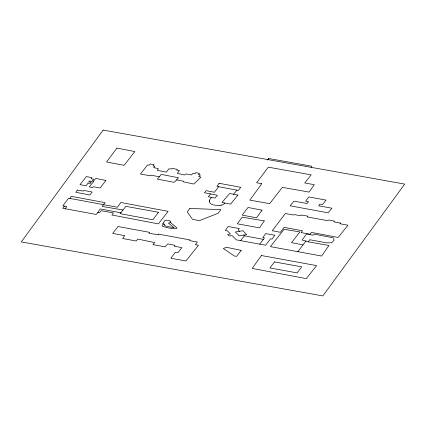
<?xml version="1.0" encoding="UTF-8"?>
<svg xmlns="http://www.w3.org/2000/svg" width="426" height="426" viewBox="0 0 426 426"><rect width="100%" height="100%" fill="white"/><g stroke="black" fill="none" stroke-linecap="round" stroke-linejoin="round"><path stroke-width="0.64" d="M211.461 197.382A34.474 15.325 2.7 0 0 209.661 199.996C207.979 203.026 212.191 204.943 214.656 205.098A7.753 3.445 2.7 0 0 215.343 205.231A8.493 3.775 2.7 0 0 220.082 205.295M268.684 159.734L268.742 158.499L311.587 166.199L311.528 167.434M163.536 223.922L162.514 225.013A2.551 1.134 2.7 0 0 162.242 225.279L162.141 225.599A3.051 1.358 2.7 0 0 162.343 226.11L164.558 226.941A9.404 4.18 2.7 0 1 166.523 227.489C169.617 228.203 172.903 228.815 176.066 228.645A3.355 1.491 2.7 0 0 176.944 227.841L170.192 222.345M209.576 200.177L209.533 200.273A14.985 6.662 2.7 0 0 209.262 201.333M65.135 208.719L66.807 206.519L62.888 205.811L68.522 198.191L69.939 198.425L71.153 196.29L105.068 202.664L102.203 206.44L123.002 209.997M305.644 241.398L308.248 241.846L309.691 239.737L326.486 242.825L331.7 242.772L334.138 240.088L333.095 237.799L313.893 234.098L313.009 235.163L306.544 233.98L302.023 240.072L306.038 240.876L297.87 251.675M64.369 206.093L62.681 208.266L96.329 214.475L100.222 208.942L120.862 212.782M210.487 193.921L208.33 196.785L214.96 198.047L217.409 195.278L204.437 192.733L206.184 190.635L214.4 192.27L218.73 186.726M267.571 160.054L268.742 158.499M259.727 244.151L264.466 237.905L262.837 237.607L265.654 233.602L274.866 235.258L272.001 239.087L270.526 238.826L265.579 245.227L236.308 239.849L232.138 235.594L229.353 236.025L227.638 234.438L230.386 233.938L227.473 230.919L225.322 230.503L228.064 226.525L239.327 228.554L238.278 229.918L239.518 231.27L243.001 230.748L246.606 234.614L239.183 235.754L235.365 232.01L239.518 231.27M240.642 240.647L244.402 235.812L263.348 239.369M159.361 176.785L161.262 174.388L178.547 177.791L174.154 182.339L157.359 179.112L159.361 176.785L151.001 175.187L150.543 175.842L140.458 174.032L147.572 164.926L149.201 165.224L150.138 163.962L154.09 164.628L153.019 165.922L154.718 166.236L153.642 167.53L158.429 168.717L157.247 170.315L166.38 172.12L168.946 168.76L171.071 169.079L171.992 168.329L177.307 169.362L176.652 170.107L179.394 170.629L177.28 173.339L184.708 174.98L186.098 173.92L191.349 174.937L192.962 173.339L194.751 173.792L195.939 172.615L199.48 173.393L198.34 174.495L200.348 174.948L198.66 176.582L200.955 177.067L193.766 184.048L183.265 181.801L183.611 181.258L176.524 179.884M233.517 194.245L236.989 190.166M221.456 205.108L220.109 205.327M97.767 212.505L99.567 212.814L101.26 210.716L113.508 212.936L111.841 214.992L158.376 223.895L168.105 211.349L120.862 202.494L117.411 207.238L69.939 198.425M308.248 241.846L328.952 245.461L321.662 256.047L270.425 246.633L284.126 229.279L299.904 231.93L291.528 242.623L302.982 244.913M243.741 235.051L244.402 235.812M224.832 203.048A10.533 4.681 2.7 0 1 221.525 205.146M164.42 224.198L164.116 225.232L165.916 226.126L174.197 227.766L168.43 223.155L170.006 222.612L170.81 221.451L170.038 221.243L170.017 220.801L166.997 220.199L165.181 220.338L162.652 223.645L164.42 224.198M264.253 220.87L259.546 227.883L237.319 223.81L242.234 217.18L264.253 220.87M158.573 234.14L158.094 234.854L148.94 233.166L149.675 232.351L117.991 226.531L112.698 233.421L124.77 235.663L122.592 238.501L136.171 240.994L137.848 239.087L154.697 242.58L152.977 244.593L165.059 246.867L167.695 243.933L174.985 245.317L174.298 246.223L181.875 247.634L177.977 252.639L175.395 252.213L170.81 258.215L185.917 260.984L198.473 245.269L195.385 244.7L197.302 242.053L189.581 240.621L190.118 239.955L158.573 234.14M308.344 201.812L307.194 203.527L293.935 201.152L290.133 205.79L328.116 212.835L331.913 208.192L318.653 205.817L319.804 204.102L322.477 204.549L326.007 200.076L308.738 196.945L305.596 201.258L308.344 201.812M77.292 190.097L75.775 192.307L89.833 194.986L92.202 192.025L83.762 190.422L83.299 191.072L77.292 190.097M219.108 183.292L216.919 186.386L238.352 190.422L240.754 187.286L219.108 183.292M261.399 255.531L252.213 268.433L306.305 278.62L316.582 265.606L261.399 255.531M340.449 223.07L339.959 223.746L347.957 225.21L338.201 237.452L311.406 232.41L309.92 234.188L301.065 232.601L302.524 230.78L284.131 227.383L280.372 232.292L272.283 230.732L285.351 213.511L293.658 215.034L294.089 214.544L300.916 215.79L301.581 215.002L307.923 216.184L307.284 216.935L327.716 220.7L328.409 220.024L334.543 221.099L333.856 221.877L340.449 223.07M261.708 183.728L249.854 200.135L269.674 203.649L282.31 187.36L308.988 192.078L314.329 184.708L304.728 182.946L311.177 174.857L268.337 167.157L256.622 182.727L261.708 183.728M262.043 210.162L256.521 217.787L242.176 215.114L248.054 207.483L262.043 210.162M103.151 130.079L21.3 241.909L322.849 295.921L404.7 184.091L103.151 130.079M88.107 183.063L86.095 185.811L80.019 184.65L86.387 176.55L91.925 177.685L91.127 178.75L93.635 179.261L91.819 181.476L89.375 181.013L88.762 181.79L91.201 182.259L90.227 183.468L88.107 183.063M116.932 148.104L106.569 161.971L124.115 165.347L134.792 151.565L116.932 148.104M158.461 212.281L152.865 219.768L120.185 213.66L125.819 206.338L158.461 212.281M105.856 180.464L100.201 187.983L93.177 186.71L92.538 187.557L89.199 186.892L93.555 181.684L93.044 181.593L95.696 178.414L105.856 180.464M274.498 261.91L269.919 267.959L297.151 272.901L301.73 266.852L274.498 261.91M189.831 208.436L187.254 211.813L192.461 219.299L199.331 220.673L218.096 213.288L220.956 209.651L189.831 208.436M241.18 250.36L236.627 256.324L234.337 256.042L223.32 248.449L226.573 247.304L241.18 250.36M237.9 195.097L230.578 204.155L222.015 202.43L229.614 193.495L237.9 195.097"/></g></svg>
